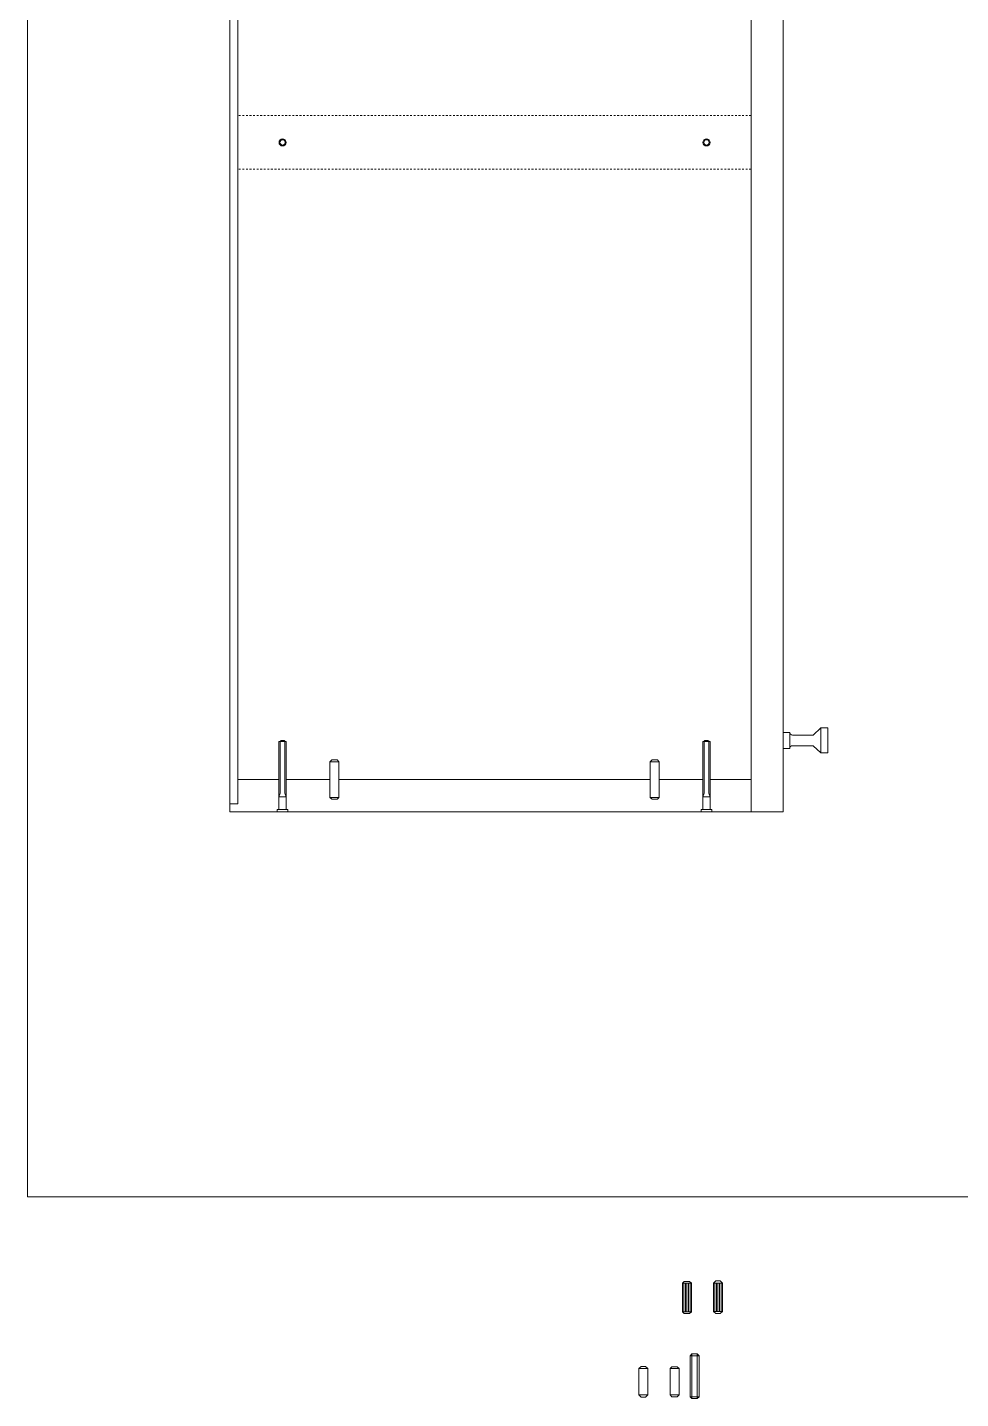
# Model space of a CAD drawing. Header units: centimetres. Extents: x -2268 to 4168, y -1681 to 1458.
# Drawn here: x -399.6 to -347.3, y 120.4 to 197.3 of the extents above; entities that cross this region are included whole.
import ezdxf

# ---------------------------------------------------------------- set-up
doc = ezdxf.new("R2010")
doc.units = ezdxf.units.CM
doc.linetypes.add('Linee Nascoste 2', pattern=[0.015, 0.01, -0.005])
for name, color, linetype, lineweight in [('0_Num_Penna__6', 6, 'Continuous', 18), ('0_Num_Penna__7', 7, 'Continuous', 18), ('A-FURN_Num_Penna__252_Num_Penna__252_Num_Penna__3_Num_Penna__252_Num_Penna__252_Num_Penna__252_Num_Penna__252_Num_Penna__252_Num_Penna__252_Num_Penna__252_Num_Penna__252_Num_Penna__252_Num_Penna__252_Num_Penna__252_Num_Penna__240', 240, 'Continuous', 18), ('A-FURN_Num_Penna__252_Num_Penna__252_Num_Penna__3_Num_Penna__252_Num_Penna__252_Num_Penna__252_Num_Penna__252_Num_Penna__252_Num_Penna__252_Num_Penna__252_Num_Penna__252_Num_Penna__252_Num_Penna__252_Num_Penna__252_Num_Penna__3', 3, 'Continuous', 18), ('A-FURN_Num_Penna__252_Num_Penna__252_Num_Penna__3_Num_Penna__252_Num_Penna__252_Num_Penna__252_Num_Penna__252_Num_Penna__252_Num_Penna__252_Num_Penna__252_Num_Penna__252_Num_Penna__252_Num_Penna__252_Num_Penna__252_Num_Penna__5', 5, 'Continuous', 18), ('A-FURN_Num_Penna__252_Num_Penna__252_Num_Penna__3_Num_Penna__252_Num_Penna__252_Num_Penna__252_Num_Penna__252_Num_Penna__252_Num_Penna__252_Num_Penna__252_Num_Penna__252_Num_Penna__252_Num_Penna__252_Num_Penna__252_Num_Penna__6', 6, 'Continuous', 18), ('A-SECT-PATT_Num_Penna__6_Num_Penna__6_Num_Penna__6_Num_Penna__6_Num_Penna__6_Num_Penna__6_Num_Penna__6_Num_Penna__6_Num_Penna__6_Num_Penna__6_Num_Penna__6_Num_Penna__6_Num_Penna__6_Num_Penna__6', 6, 'Continuous', 18), ('filatura_Num_Penna__8', 8, 'Continuous', 18), ('PDF16_Geometry_Num_Penna__5_Num_Penna__5_Num_Penna__5_Num_Penna__5_Num_Penna__5_Num_Penna__5_Num_Penna__5_Num_Penna__5_Num_Penna__5_Num_Penna__5_Num_Penna__5_Num_Penna__5_Num_Penna__5_Num_Penna__5', 5, 'Continuous', 18), ('PDF16_Geometry_Num_Penna__6_Num_Penna__6_Num_Penna__6_Num_Penna__6_Num_Penna__6_Num_Penna__6_Num_Penna__6_Num_Penna__6_Num_Penna__6_Num_Penna__6_Num_Penna__6_Num_Penna__6_Num_Penna__6_Num_Penna__6', 6, 'Continuous', 18), ('PDF22_Geometry_Num_Penna__1_Num_Penna__255_Num_Penna__3_Num_Penna__3_Num_Penna__5', 5, 'Continuous', 18), ('PDF22_Geometry_Num_Penna__1_Num_Penna__255_Num_Penna__5_Num_Penna__5_Num_Penna__6', 6, 'Continuous', 18), ('PDF2_Geometry_Num_Penna__7_Num_Penna__7_Num_Penna__7_Num_Penna__7_Num_Penna__7_Num_Penna__7_Num_Penna__7_Num_Penna__5', 5, 'Continuous', 18), ('PDF2_Geometry_Num_Penna__7_Num_Penna__7_Num_Penna__7_Num_Penna__7_Num_Penna__7_Num_Penna__7_Num_Penna__7_Num_Penna__6', 6, 'Continuous', 18), ('PDF2_Geometry_Num_Penna__7_Num_Penna__7_Num_Penna__7_Num_Penna__7_Num_Penna__7_Num_Penna__7_Num_Penna__7_Num_Penna__7', 7, 'Continuous', 18), ('VITE_Num_Penna__5', 5, 'Continuous', 18), ('VITE_Num_Penna__7', 7, 'Continuous', 18)]:
    doc.layers.add(name, color=color, linetype=linetype, lineweight=lineweight)

msp = doc.modelspace()

# ---------------------------------------------------------------- linework, layer by layer
at = {"layer": '0_Num_Penna__6', "color": 6, "linetype": 'Continuous', "lineweight": 18}
for p, q in [((-382.6833, 156.1183), (-382.5833, 156.2183)), ((-382.5833, 156.2183), (-382.2833, 156.2183)), ((-382.1833, 156.1183), (-382.2833, 156.2183)), ((-364.7333, 156.1183), (-364.6333, 156.2183)), ((-364.6333, 156.2183), (-364.3333, 156.2183)), ((-364.2333, 156.1183), (-364.3333, 156.2183)), ((-382.6833, 154.1183), (-382.5833, 154.0183)), ((-382.5833, 154.0183), (-382.2833, 154.0183)), ((-382.1833, 154.1183), (-382.2833, 154.0183)), ((-364.7333, 154.1183), (-364.6333, 154.0183)), ((-364.6333, 154.0183), (-364.3333, 154.0183)), ((-364.2333, 154.1183), (-364.3333, 154.0183))]:
    msp.add_line(p, q, dxfattribs=at)
at = {"layer": '0_Num_Penna__7', "color": 7, "linetype": 'Continuous', "lineweight": 18}
for p, q in [((-362.9267, 126.9031), (-362.8267, 127.0031)), ((-362.8267, 127.0031), (-362.5267, 127.0031)), ((-362.4267, 126.9031), (-362.5267, 127.0031)), ((-362.9267, 125.3031), (-362.8267, 125.2031)), ((-362.4267, 125.3031), (-362.5267, 125.2031)), ((-362.8267, 125.2031), (-362.5267, 125.2031)), ((-362.4991, 122.8407), (-362.3991, 122.9407)), ((-362.0991, 122.9407), (-362.3991, 122.9407)), ((-362.0991, 122.9407), (-361.9991, 122.8407)), ((-363.6215, 122.1177), (-363.5215, 122.2177)), ((-363.5215, 122.2177), (-363.2215, 122.2177)), ((-363.1215, 122.1177), (-363.2215, 122.2177)), ((-362.4991, 122.8407), (-362.4991, 120.5407)), ((-361.9991, 121.9407), (-361.9991, 122.8407)), ((-361.9991, 121.9407), (-361.9991, 120.5407)), ((-363.6215, 120.6427), (-363.5215, 120.5427)), ((-363.1215, 120.6427), (-363.2215, 120.5427)), ((-362.3991, 120.6407), (-362.3991, 120.9407)), ((-363.5215, 120.5427), (-363.2215, 120.5427)), ((-362.4991, 120.5407), (-362.3991, 120.4407)), ((-362.3991, 120.4407), (-362.0991, 120.4407)), ((-361.9991, 120.5407), (-362.0991, 120.4407))]:
    msp.add_line(p, q, dxfattribs=at)
at = {"layer": 'A-FURN_Num_Penna__252_Num_Penna__252_Num_Penna__3_Num_Penna__252_Num_Penna__252_Num_Penna__252_Num_Penna__252_Num_Penna__252_Num_Penna__252_Num_Penna__252_Num_Penna__252_Num_Penna__252_Num_Penna__252_Num_Penna__252_Num_Penna__240', "color": 240, "linetype": 'Continuous', "lineweight": 18}
for p, q in [((-399.6301, 131.7411), (-399.6301, 244.3925)), ((-286.9787, 131.7411), (-399.6301, 131.7411))]:
    msp.add_line(p, q, dxfattribs=at)
at = {"layer": 'A-FURN_Num_Penna__252_Num_Penna__252_Num_Penna__3_Num_Penna__252_Num_Penna__252_Num_Penna__252_Num_Penna__252_Num_Penna__252_Num_Penna__252_Num_Penna__252_Num_Penna__252_Num_Penna__252_Num_Penna__252_Num_Penna__252_Num_Penna__3', "color": 3, "linetype": 'Continuous', "lineweight": 18}
msp.add_line((-362.8267, 125.2031), (-362.5267, 125.2031), dxfattribs=at)
at = {"layer": 'A-FURN_Num_Penna__252_Num_Penna__252_Num_Penna__3_Num_Penna__252_Num_Penna__252_Num_Penna__252_Num_Penna__252_Num_Penna__252_Num_Penna__252_Num_Penna__252_Num_Penna__252_Num_Penna__252_Num_Penna__252_Num_Penna__252_Num_Penna__5', "color": 5, "linetype": 'Continuous', "lineweight": 18}
for p, q in [((-385.4635, 157.247), (-385.4635, 154.3614)), ((-385.4635, 157.247), (-385.2029, 157.247)), ((-385.2029, 154.3614), (-385.2029, 157.247)), ((-361.7136, 154.3614), (-361.7136, 157.247)), ((-361.453, 157.247), (-361.7136, 157.247)), ((-361.453, 157.247), (-361.453, 154.3614)), ((-385.539, 154.1595), (-385.1274, 154.1595)), ((-361.3775, 154.1595), (-361.7891, 154.1595)), ((-385.6334, 153.3183), (-385.0334, 153.3183)), ((-385.539, 153.4382), (-385.1274, 153.4382)), ((-361.2831, 153.3183), (-361.8831, 153.3183)), ((-361.3775, 153.4382), (-361.7891, 153.4382))]:
    msp.add_line(p, q, dxfattribs=at)
for centre in [(-385.3333, 190.8183), (-361.5833, 190.8183)]:
    msp.add_circle(centre, 0.15, dxfattribs=at)
at = {"layer": 'A-FURN_Num_Penna__252_Num_Penna__252_Num_Penna__3_Num_Penna__252_Num_Penna__252_Num_Penna__252_Num_Penna__252_Num_Penna__252_Num_Penna__252_Num_Penna__252_Num_Penna__252_Num_Penna__252_Num_Penna__252_Num_Penna__252_Num_Penna__6', "color": 6, "linetype": 'Continuous', "lineweight": 18}
for p, q in [((-385.539, 157.247), (-385.4635, 157.247)), ((-385.539, 153.4382), (-385.539, 157.247)), ((-385.2029, 157.247), (-385.1274, 157.247)), ((-385.1274, 153.4382), (-385.1274, 157.247)), ((-361.7136, 157.247), (-361.7891, 157.247)), ((-361.7891, 153.4382), (-361.7891, 157.247)), ((-361.3775, 157.247), (-361.453, 157.247)), ((-361.3775, 153.4382), (-361.3775, 157.247)), ((-385.6334, 153.3183), (-385.6333, 153.4382)), ((-385.539, 153.4382), (-385.6333, 153.4382)), ((-385.0334, 153.4382), (-385.1274, 153.4382)), ((-385.0334, 153.4382), (-385.0334, 153.3183)), ((-361.8831, 153.4382), (-361.7891, 153.4382)), ((-361.8831, 153.4382), (-361.8831, 153.3183)), ((-361.3775, 153.4382), (-361.2832, 153.4382)), ((-361.2831, 153.3183), (-361.2832, 153.4382))]:
    msp.add_line(p, q, dxfattribs=at)
at = {"layer": 'A-SECT-PATT_Num_Penna__6_Num_Penna__6_Num_Penna__6_Num_Penna__6_Num_Penna__6_Num_Penna__6_Num_Penna__6_Num_Penna__6_Num_Penna__6_Num_Penna__6_Num_Penna__6_Num_Penna__6_Num_Penna__6_Num_Penna__6', "color": 6, "linetype": 'Continuous', "lineweight": 18}
msp.add_line((-387.8333, 227.8683), (-387.8333, 153.7683), dxfattribs=at)
at = {"layer": 'filatura_Num_Penna__8', "color": 8, "linetype": 'Continuous', "lineweight": 18}
for p, q in [((-362.3991, 122.9407), (-362.3991, 120.4407)), ((-362.0991, 122.9407), (-362.0991, 120.4407)), ((-362.4991, 122.8407), (-361.9991, 122.8407)), ((-361.9991, 120.5407), (-362.4991, 120.5407))]:
    msp.add_line(p, q, dxfattribs=at)
at = {"layer": 'PDF16_Geometry_Num_Penna__5_Num_Penna__5_Num_Penna__5_Num_Penna__5_Num_Penna__5_Num_Penna__5_Num_Penna__5_Num_Penna__5_Num_Penna__5_Num_Penna__5_Num_Penna__5_Num_Penna__5_Num_Penna__5_Num_Penna__5', "color": 5, "linetype": 'Continuous', "lineweight": 18}
for p, q in [((-356.9178, 157.7661), (-357.2833, 157.7661)), ((-357.2833, 157.7661), (-357.2833, 156.8705)), ((-356.9178, 157.7661), (-356.9178, 156.8705)), ((-355.6104, 157.6176), (-356.7693, 157.6176)), ((-355.1744, 158.0183), (-355.6104, 157.6176)), ((-354.7833, 158.0183), (-355.1744, 158.0183)), ((-355.1744, 158.0183), (-355.1744, 156.6183)), ((-354.7833, 158.0183), (-354.7833, 156.6183)), ((-356.9178, 156.8705), (-357.2833, 156.8705)), ((-355.6104, 157.0189), (-356.7693, 157.0189)), ((-355.1744, 156.6183), (-355.6104, 157.0189)), ((-354.7833, 156.6183), (-355.1744, 156.6183))]:
    msp.add_line(p, q, dxfattribs=at)
for centre, start, end in [((-356.7693, 157.7661), 180, 270), ((-356.7693, 156.8705), 90, 180)]:
    msp.add_arc(centre, 0.1485, start, end, dxfattribs=at)
at = {"layer": 'PDF16_Geometry_Num_Penna__6_Num_Penna__6_Num_Penna__6_Num_Penna__6_Num_Penna__6_Num_Penna__6_Num_Penna__6_Num_Penna__6_Num_Penna__6_Num_Penna__6_Num_Penna__6_Num_Penna__6_Num_Penna__6_Num_Penna__6', "color": 6, "linetype": 'Continuous', "lineweight": 18}
for p, q in [((-388.2833, 153.7683), (-388.2833, 228.3183)), ((-359.0833, 228.3183), (-359.0833, 153.3183)), ((-357.2833, 228.3183), (-357.2833, 153.3183)), ((-387.8333, 155.1183), (-385.539, 155.1183)), ((-387.8333, 153.7683), (-387.8333, 155.1183)), ((-385.1274, 155.1183), (-382.6833, 155.1183)), ((-382.1833, 155.1183), (-364.7333, 155.1183)), ((-364.2333, 155.1183), (-361.7891, 155.1183)), ((-361.3775, 155.1183), (-359.0833, 155.1183)), ((-388.2833, 153.3183), (-388.2833, 153.7683)), ((-388.2833, 153.7683), (-387.8333, 153.7683)), ((-388.2833, 153.3183), (-385.5834, 153.3183)), ((-385.0834, 153.3183), (-361.8831, 153.3183)), ((-361.2831, 153.3183), (-357.2833, 153.3183))]:
    msp.add_line(p, q, dxfattribs=at)
at = {"layer": 'PDF22_Geometry_Num_Penna__1_Num_Penna__255_Num_Penna__3_Num_Penna__3_Num_Penna__5', "color": 5, "linetype": 'Linee Nascoste 2', "lineweight": 18}
for p, q in [((-359.0833, 192.3183), (-387.8333, 192.3183)), ((-359.0833, 189.3183), (-387.8333, 189.3183))]:
    msp.add_line(p, q, dxfattribs=at)
at = {"layer": 'PDF22_Geometry_Num_Penna__1_Num_Penna__255_Num_Penna__5_Num_Penna__5_Num_Penna__6', "color": 6, "linetype": 'Continuous', "lineweight": 18}
for centre in [(-385.3333, 190.8183), (-361.5833, 190.8183)]:
    msp.add_circle(centre, 0.2, dxfattribs=at)
at = {"layer": 'PDF2_Geometry_Num_Penna__7_Num_Penna__7_Num_Penna__7_Num_Penna__7_Num_Penna__7_Num_Penna__7_Num_Penna__7_Num_Penna__5', "color": 5, "linetype": 'Continuous', "lineweight": 18, "flags": 128}
for points in [[(-385.539, 154.1595), (-385.4635, 154.3614)], [(-385.1274, 154.1596), (-385.2029, 154.3614)], [(-385.1274, 154.1595), (-385.1274, 153.4382)], [(-361.7891, 154.1596), (-361.7136, 154.3614)], [(-361.7891, 154.1595), (-361.7891, 153.4382)], [(-361.3775, 154.1595), (-361.453, 154.3614)]]:
    msp.add_lwpolyline(points, dxfattribs=at)
at = {"layer": 'PDF2_Geometry_Num_Penna__7_Num_Penna__7_Num_Penna__7_Num_Penna__7_Num_Penna__7_Num_Penna__7_Num_Penna__7_Num_Penna__6', "color": 6, "linetype": 'Continuous', "lineweight": 18, "flags": 128}
for points in [[(-385.4635, 157.247), (-385.4635, 157.2637, -0.1995304), (-385.4565, 157.2806, -0.1168771), (-385.4178, 157.3045, -0.162888), (-385.2489, 157.3045, -0.1168318), (-385.2099, 157.2806, -0.198418), (-385.203, 157.2637), (-385.203, 157.247)], [(-361.7136, 157.247), (-361.7136, 157.2637, -0.1995304), (-361.7066, 157.2806, -0.1168771), (-361.6679, 157.3045, -0.162888), (-361.499, 157.3045, -0.1168318), (-361.46, 157.2806, -0.198418), (-361.453, 157.2637), (-361.453, 157.247)]]:
    msp.add_lwpolyline(points, format="xyb", dxfattribs=at)
for points in [[(-382.6833, 156.1183), (-382.6833, 154.1183)], [(-382.1833, 154.1183), (-382.1833, 156.1183)], [(-364.7333, 156.1183), (-364.7333, 154.1183)], [(-364.2333, 154.1183), (-364.2333, 156.1183)]]:
    msp.add_lwpolyline(points, dxfattribs=at)
at = {"layer": 'PDF2_Geometry_Num_Penna__7_Num_Penna__7_Num_Penna__7_Num_Penna__7_Num_Penna__7_Num_Penna__7_Num_Penna__7_Num_Penna__7', "color": 7, "linetype": 'Continuous', "lineweight": 18, "flags": 128}
for points in [[(-362.9267, 126.9031), (-362.9267, 125.3031)], [(-362.8528, 126.9031), (-362.8528, 125.3031)], [(-362.7646, 126.9031), (-362.7646, 125.3031)], [(-362.6764, 126.9031), (-362.6764, 125.3031)], [(-362.5882, 126.9031), (-362.5882, 125.3031)], [(-362.5, 126.9031), (-362.5, 125.3031)], [(-362.4267, 125.3031), (-362.4267, 126.9031)], [(-361.1915, 126.9031), (-361.1915, 125.3281)], [(-361.1176, 126.9031), (-361.1176, 125.3281)], [(-361.0294, 126.9031), (-361.0294, 125.3281)], [(-360.9412, 126.9031), (-360.9412, 125.3281)], [(-360.853, 126.9031), (-360.853, 125.3281)], [(-360.7648, 126.9031), (-360.7648, 125.3281)], [(-360.6915, 125.3281), (-360.6915, 126.9031)]]:
    msp.add_lwpolyline(points, dxfattribs=at)
at = {"layer": 'VITE_Num_Penna__5', "color": 5, "linetype": 'Continuous', "lineweight": 18, "flags": 128}
for points in [[(-382.1833, 156.1183), (-382.6833, 156.1183)], [(-364.2333, 156.1183), (-364.7333, 156.1183)], [(-382.1833, 154.1183), (-382.6833, 154.1183)], [(-364.2333, 154.1183), (-364.7333, 154.1183)]]:
    msp.add_lwpolyline(points, dxfattribs=at)
at = {"layer": 'VITE_Num_Penna__7', "color": 7, "linetype": 'Continuous', "lineweight": 18}
for p, q in [((-361.1915, 126.9031), (-361.0665, 127.0281)), ((-360.8165, 127.0281), (-360.6915, 126.9031)), ((-361.1915, 125.3281), (-361.0665, 125.2031)), ((-360.8165, 125.2031), (-360.6915, 125.3281)), ((-365.3698, 122.1177), (-365.2448, 122.2427)), ((-364.8698, 122.1177), (-364.9948, 122.2427)), ((-365.3698, 120.6427), (-365.2448, 120.5177)), ((-364.9948, 120.5177), (-364.8698, 120.6427))]:
    msp.add_line(p, q, dxfattribs=at)
at = {"layer": 'VITE_Num_Penna__7', "color": 7, "linetype": 'Continuous', "lineweight": 18, "flags": 128}
for points in [[(-362.4267, 126.9031), (-362.9267, 126.9031)], [(-360.6915, 126.9031), (-361.1915, 126.9031)], [(-361.0665, 127.0281), (-360.8165, 127.0281)], [(-362.4267, 125.3031), (-362.9267, 125.3031)], [(-360.6915, 125.3281), (-361.1915, 125.3281)], [(-361.0665, 125.2031), (-360.8165, 125.2031)], [(-364.9948, 122.2427), (-365.2448, 122.2427)], [(-364.8698, 120.6427), (-365.3698, 120.6427)], [(-363.1215, 120.6427), (-363.6215, 120.6427)], [(-365.2448, 120.5177), (-364.9948, 120.5177)]]:
    msp.add_lwpolyline(points, dxfattribs=at)
for points in [[(-365.3698, 120.6427), (-364.8698, 120.6427), (-364.8698, 122.1177), (-365.3698, 122.1177)], [(-363.6215, 120.6427), (-363.1215, 120.6427), (-363.1215, 122.1177), (-363.6215, 122.1177)]]:
    msp.add_lwpolyline(points, close=True, dxfattribs=at)

doc.saveas('drawing.dxf')
